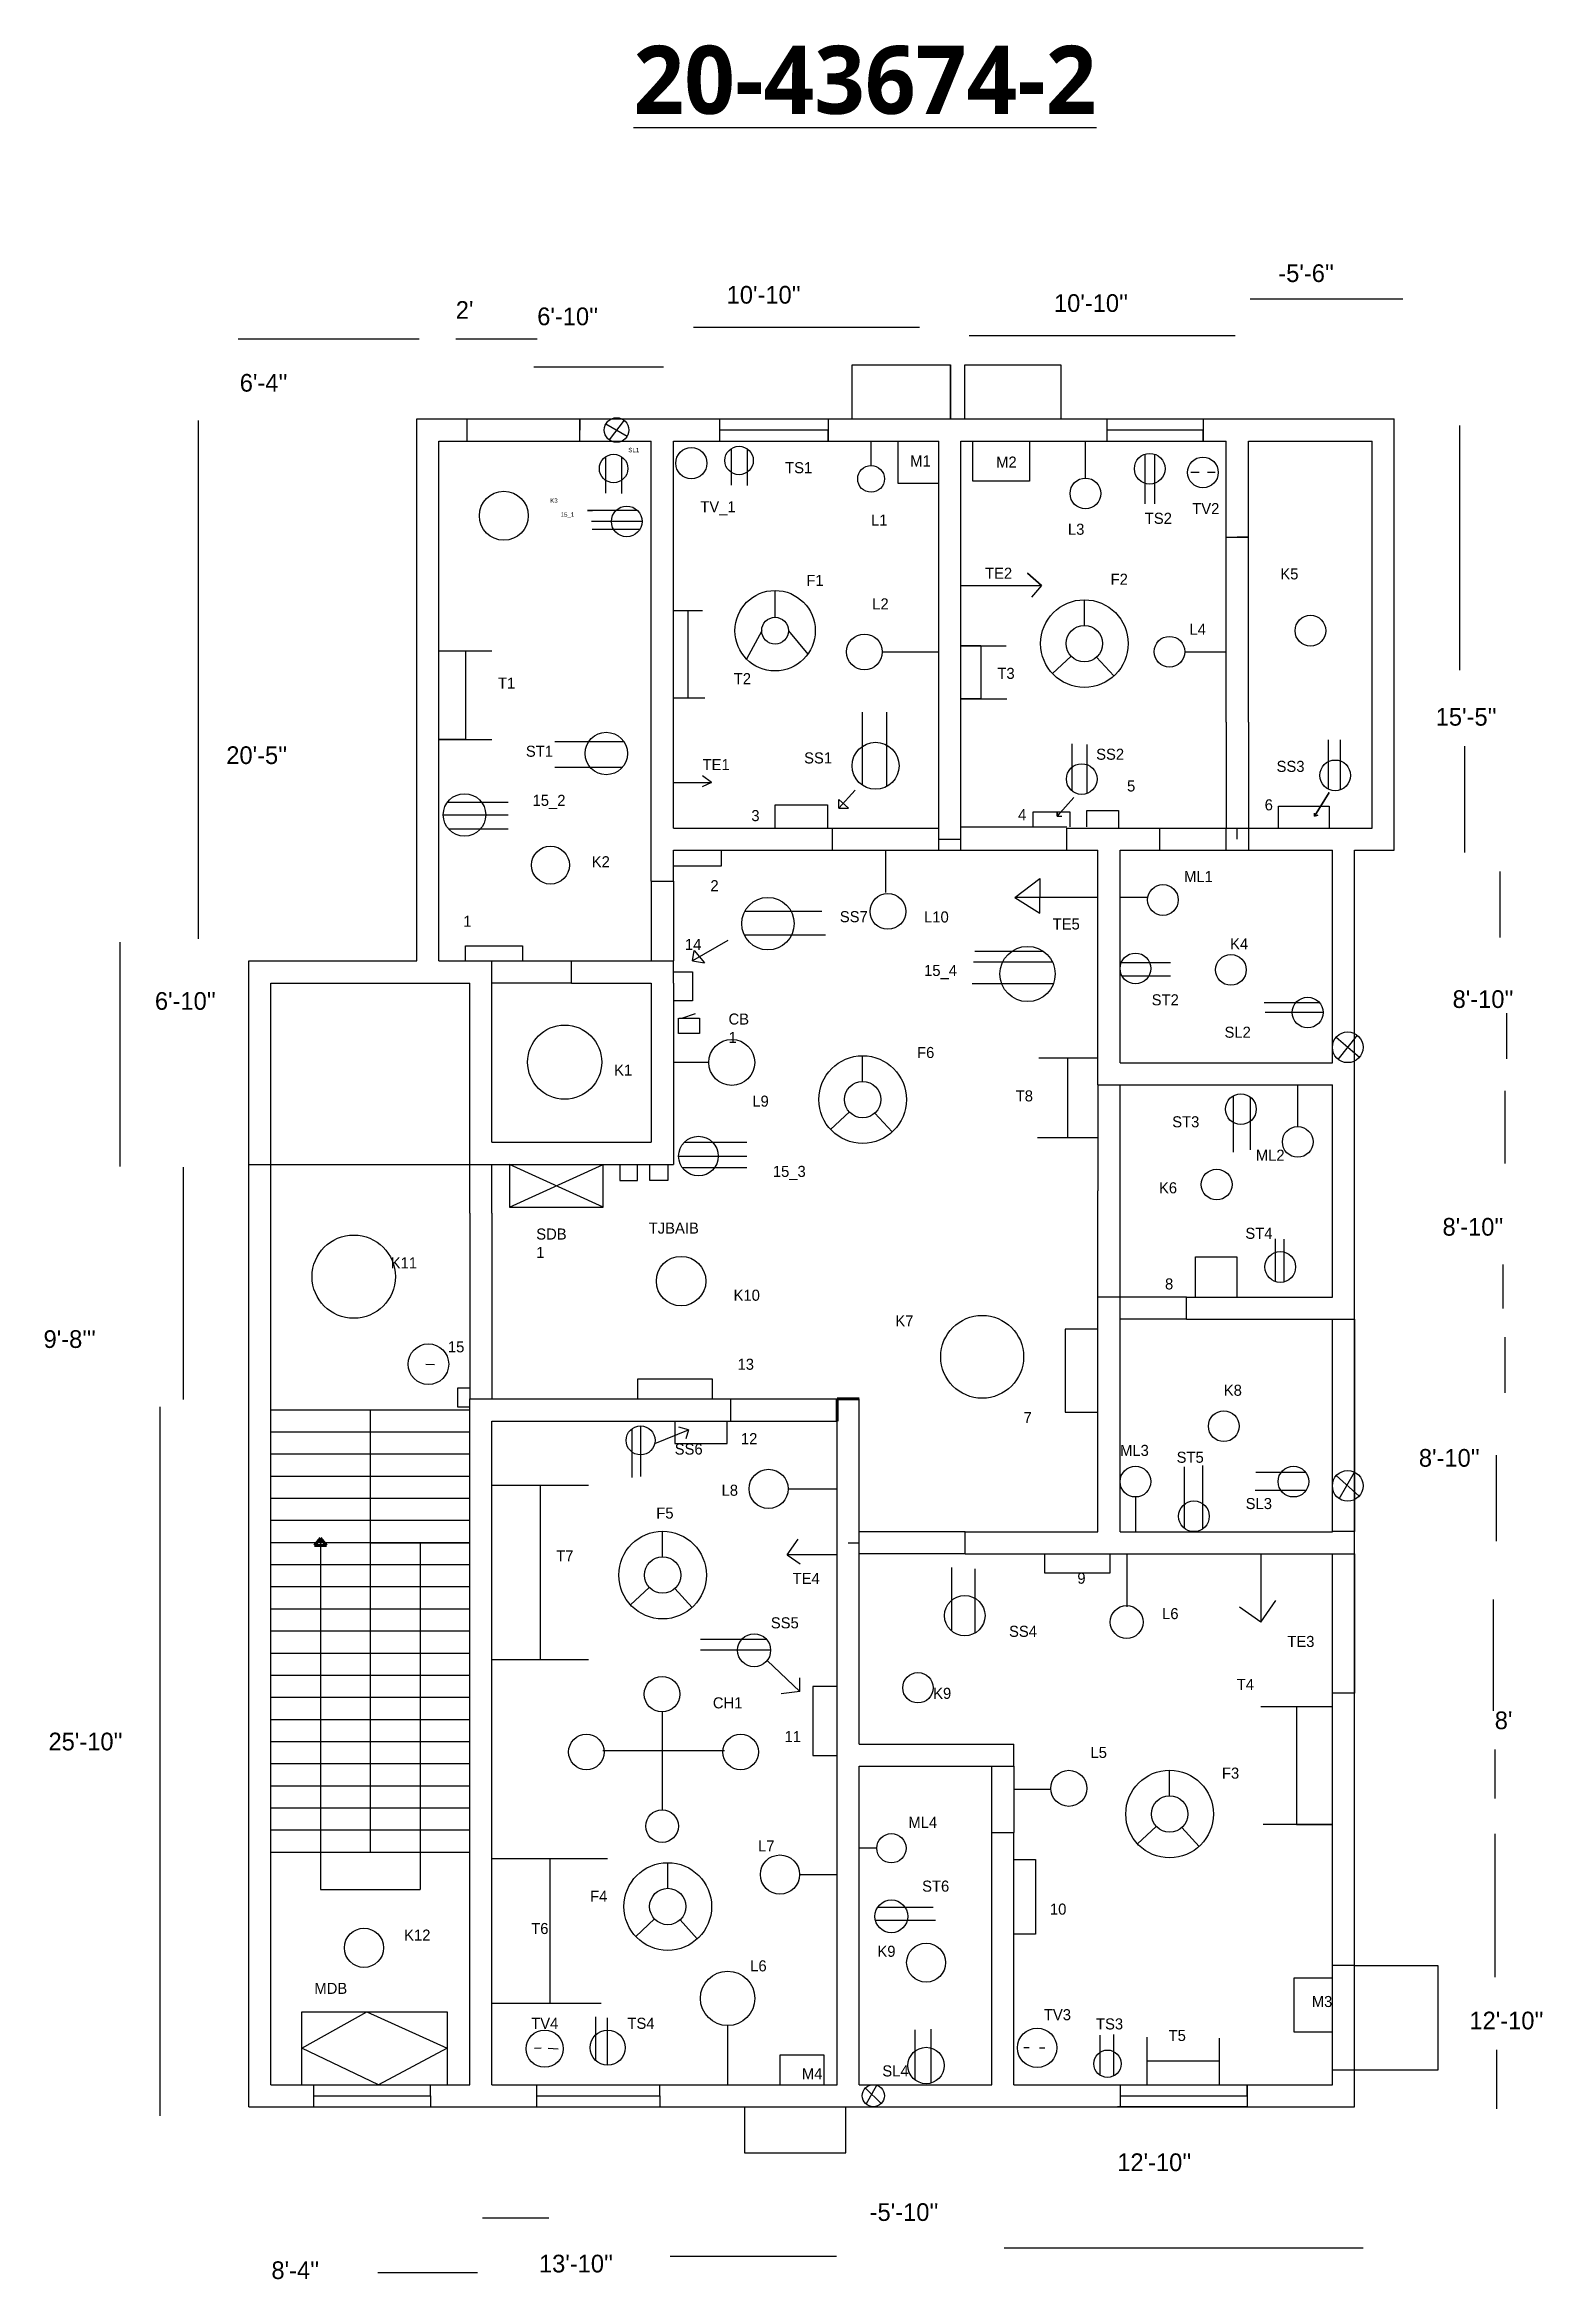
# Model space of a CAD drawing. Header units: inches. Extents: x 29.7 to 33.66, y 18.1 to 24.01.
import ezdxf

# ---------------------------------------------------------------- set-up
doc = ezdxf.new("R2010")
doc.units = ezdxf.units.IN
doc.header["$MEASUREMENT"] = 0
doc.linetypes.add('ACAD_ISO02W100', pattern=[15, 12, -3])

msp = doc.modelspace()

# ---------------------------------------------------------------- linework, layer by layer
for p, q in [((32.8882, 23.3374), (33.2923, 23.3374)), ((30.2132, 23.2321), (30.692, 23.2321)), ((30.7886, 23.2321), (31.0039, 23.2321)), ((31.4167, 23.2628), (32.0141, 23.2628)), ((32.1459, 23.2408), (32.8486, 23.2408)), ((30.9951, 23.1575), (31.3377, 23.1575)), ((31.8362, 23.0201), (31.8362, 23.1627)), ((31.8362, 23.1627), (32.0959, 23.1627)), ((32.0959, 23.1627), (32.0959, 23.0201)), ((32.0959, 23.0201), (32.0959, 23.1627)), ((32.1343, 23.0201), (32.1343, 23.1627)), ((32.1343, 23.1627), (32.3526, 23.1627)), ((32.3526, 23.1627), (32.388, 23.1627)), ((32.388, 23.1627), (32.388, 23.0201)), ((30.1074, 23.016), (30.1074, 21.6467)), ((30.6856, 23.0201), (33.1642, 23.0201)), ((30.6856, 21.5879), (30.6856, 23.0201)), ((30.8175, 23.0201), (30.8175, 22.9617)), ((31.1162, 22.9617), (31.1162, 23.0201)), ((31.1162, 23.0201), (31.1162, 22.9909)), ((31.1854, 23.0069), (31.2419, 22.9749)), ((31.2333, 23.0167), (31.194, 22.9651)), ((31.4865, 22.9617), (31.4865, 23.0201)), ((31.4865, 23.0201), (31.7727, 23.0201)), ((31.7727, 22.9909), (31.4865, 22.9909)), ((31.7727, 23.0201), (31.7727, 22.9617)), ((31.7727, 22.9617), (31.7727, 22.9909)), ((32.5101, 22.9617), (32.5101, 23.0201)), ((32.5101, 23.0201), (32.7643, 23.0201)), ((32.7643, 22.9909), (32.5101, 22.9909)), ((32.7643, 23.0201), (32.7643, 22.9617)), ((32.7643, 22.9617), (32.7643, 22.9909)), ((33.1642, 23.0201), (33.2694, 23.0201)), ((33.2694, 21.8802), (33.2694, 23.0201)), ((33.4413, 23.0024), (33.4413, 22.3561)), ((30.6856, 21.5879), (30.6856, 22.9617)), ((30.744, 22.9617), (31.3052, 22.9617)), ((30.744, 21.5879), (30.744, 22.9617)), ((30.8175, 22.9617), (31.1162, 22.9617)), ((31.1843, 22.9201), (31.1843, 22.8238)), ((31.2266, 22.9204), (31.2266, 22.8227)), ((31.3052, 21.7984), (31.3052, 22.9617)), ((31.3637, 22.9617), (32.0652, 22.9617)), ((31.3637, 21.9387), (31.3637, 22.9617)), ((31.5161, 22.9414), (31.5161, 22.8451)), ((31.5584, 22.9417), (31.5584, 22.8441)), ((31.8864, 22.8972), (31.8864, 22.9617)), ((31.9572, 22.9617), (31.9572, 22.85)), ((32.0652, 21.8802), (32.0652, 22.9617)), ((32.1236, 22.9617), (32.8251, 22.9617)), ((32.1236, 21.8802), (32.1236, 22.9617)), ((32.1549, 22.8559), (32.1549, 22.9617)), ((32.1549, 22.9617), (32.1549, 22.9617)), ((32.3054, 22.9617), (32.3054, 22.8559)), ((32.453, 22.8639), (32.453, 22.9617)), ((32.6099, 22.9271), (32.6099, 22.7962)), ((32.6354, 22.9272), (32.6354, 22.7962)), ((32.8251, 22.2193), (32.8251, 22.9617)), ((32.8836, 22.9617), (33.1642, 22.9617)), ((32.8836, 22.2193), (32.8836, 22.9617)), ((33.1642, 22.9617), (33.2109, 22.9617)), ((33.2109, 21.9387), (33.2109, 22.9617)), ((32.3054, 22.8559), (32.1549, 22.8559)), ((32.7313, 22.8796), (32.754, 22.8796)), ((32.7758, 22.8796), (32.7959, 22.8796)), ((31.9572, 22.85), (32.0652, 22.85)), ((31.269, 22.7782), (31.1368, 22.7782)), ((31.1368, 22.7782), (31.1501, 22.7782)), ((31.2811, 22.7493), (31.1471, 22.7493)), ((31.2753, 22.7284), (31.1491, 22.7284)), ((32.8251, 22.7076), (32.8836, 22.7076)), ((32.8836, 22.7076), (32.8543, 22.7076)), ((31.6326, 22.496), (31.6326, 22.5668)), ((32.1236, 22.58), (32.3372, 22.58)), ((32.3372, 22.58), (32.3, 22.6126)), ((32.3, 22.6126), (32.3372, 22.58)), ((32.3372, 22.58), (32.3104, 22.5494)), ((31.3637, 22.5137), (31.4409, 22.5137)), ((31.4023, 22.5137), (31.4023, 22.2836)), ((32.4502, 22.4746), (32.4502, 22.5423)), ((31.5972, 22.4606), (31.5575, 22.3855)), ((31.668, 22.4606), (31.7191, 22.3988)), ((30.744, 22.4076), (30.884, 22.4076)), ((30.814, 22.4076), (30.814, 22.1727)), ((31.9159, 22.4045), (32.0652, 22.4045)), ((32.1767, 22.4209), (32.1236, 22.4209)), ((32.1236, 22.4209), (32.2438, 22.4209)), ((32.1767, 22.4209), (32.1767, 22.2809)), ((32.4151, 22.3937), (32.3656, 22.3475)), ((32.4826, 22.3909), (32.5281, 22.3409)), ((32.7159, 22.405), (32.8251, 22.405)), ((31.3637, 22.2836), (31.4468, 22.2836)), ((32.1767, 22.2809), (32.1236, 22.2809)), ((32.1236, 22.2809), (32.2456, 22.2809)), ((31.8634, 22.0524), (31.8634, 22.2452)), ((31.9283, 22.0495), (31.9283, 22.2452)), ((32.8251, 22.2193), (32.8251, 21.9387)), ((32.8836, 22.2193), (32.8836, 21.8802)), ((30.814, 22.1727), (30.744, 22.1727)), ((30.744, 22.1727), (30.884, 22.1727)), ((31.2334, 22.1665), (31.0506, 22.1665)), ((32.4175, 22.037), (32.4175, 22.1613)), ((32.4575, 22.0305), (32.4575, 22.1601)), ((33.0958, 22.0415), (33.0958, 22.1718)), ((33.127, 22.0401), (33.127, 22.1718)), ((33.4547, 22.1556), (33.4547, 21.8748)), ((31.2287, 22.0994), (31.0506, 22.0994)), ((31.3637, 22.0594), (31.4645, 22.0594)), ((31.4645, 22.0594), (31.4399, 22.0478)), ((31.4645, 22.0594), (31.4409, 22.0767)), ((31.8007, 21.9918), (31.8445, 22.0393)), ((33.0587, 21.9708), (33.0972, 22.0332)), ((33.0972, 22.0332), (33.0587, 21.9708)), ((30.7556, 21.9738), (30.9267, 21.9738)), ((30.7671, 22.0079), (30.9267, 22.0079)), ((31.6326, 21.9387), (31.6326, 22.0004)), ((31.6326, 22.0004), (31.7713, 22.0004)), ((31.7713, 22.0004), (31.7713, 21.9387)), ((31.8007, 21.9918), (31.8007, 22.0143)), ((31.827, 21.9918), (31.8007, 22.0143)), ((31.8007, 21.9918), (31.827, 21.9918)), ((32.3146, 21.9424), (32.3146, 21.9819)), ((32.3146, 21.9819), (32.4114, 21.9819)), ((32.4221, 22.0199), (32.3783, 21.9706)), ((32.3783, 21.9706), (32.3783, 21.9819)), ((32.3783, 21.9819), (32.3783, 21.9706)), ((32.3783, 21.9706), (32.3838, 21.9767)), ((32.3838, 21.9767), (32.3783, 21.9706)), ((32.3783, 21.9706), (32.3905, 21.9706)), ((32.4114, 21.9819), (32.4114, 21.9424)), ((32.4565, 21.9424), (32.4565, 21.9851)), ((32.4565, 21.9851), (32.5404, 21.9851)), ((32.5404, 21.9851), (32.5404, 21.9387)), ((32.9632, 21.9387), (32.9632, 21.9968)), ((32.9632, 21.9968), (33.0974, 21.9968)), ((33.0587, 21.9708), (33.0587, 21.9787)), ((33.0587, 21.9708), (33.0612, 21.9749)), ((33.0587, 21.9708), (33.0674, 21.9735)), ((33.0674, 21.9735), (33.0587, 21.9708)), ((33.0974, 21.9968), (33.0974, 21.9387)), ((30.7696, 21.9367), (30.9267, 21.9367)), ((31.3637, 21.9387), (31.7846, 21.9387)), ((31.7846, 21.8802), (31.7846, 21.9387)), ((31.7846, 21.9387), (32.0652, 21.9387)), ((32.1236, 21.9424), (32.4042, 21.9424)), ((32.4042, 21.9387), (32.6497, 21.9387)), ((32.4042, 21.8802), (32.4042, 21.9387)), ((32.6497, 21.8802), (32.6497, 21.9387)), ((32.6497, 21.9387), (32.8251, 21.9387)), ((32.8251, 21.9387), (32.8836, 21.9387)), ((32.8251, 21.8802), (32.8251, 21.9387)), ((32.8836, 21.9387), (33.2109, 21.9387)), ((31.3637, 21.8802), (31.7846, 21.8802)), ((31.3637, 21.7984), (31.3637, 21.8802)), ((31.4912, 21.8393), (31.4912, 21.8802)), ((31.7846, 21.8802), (32.0652, 21.8802)), ((31.9249, 21.8802), (31.9249, 21.7689)), ((32.0652, 21.8802), (32.1236, 21.8802)), ((32.1236, 21.8802), (32.4042, 21.8802)), ((32.4042, 21.8802), (32.4861, 21.8802)), ((32.4861, 21.2606), (32.4861, 21.8802)), ((32.5445, 21.8802), (32.6497, 21.8802)), ((32.5445, 21.319), (32.5445, 21.8802)), ((32.6497, 21.8802), (32.8543, 21.8802)), ((32.8251, 21.8802), (33.1057, 21.8802)), ((33.1057, 21.319), (33.1057, 21.8802)), ((33.1642, 21.8802), (33.2109, 21.8802)), ((33.1642, 20.4305), (33.1642, 21.8802)), ((33.2109, 21.8802), (33.2694, 21.8802)), ((31.3052, 21.7984), (31.3637, 21.7984)), ((31.3052, 21.7984), (31.3052, 21.5879)), ((31.3637, 21.8393), (31.4912, 21.8393)), ((31.3637, 21.7984), (31.3637, 21.5879)), ((32.266, 21.7559), (32.332, 21.8058)), ((32.332, 21.8058), (32.332, 21.7559)), ((33.5484, 21.824), (33.5484, 21.6502)), ((32.4861, 21.7559), (32.266, 21.7559)), ((32.266, 21.7559), (32.332, 21.7145)), ((32.332, 21.7145), (32.332, 21.7559)), ((32.6178, 21.7559), (32.5445, 21.7559)), ((31.5527, 21.7195), (31.7559, 21.7195)), ((29.901, 21.6371), (29.901, 21.0447)), ((30.8142, 21.5879), (30.8142, 21.6276)), ((30.8142, 21.6276), (30.9648, 21.6276)), ((30.9648, 21.6276), (30.9648, 21.5879)), ((31.508, 21.6417), (31.4145, 21.5879)), ((31.4145, 21.5879), (31.4188, 21.6156)), ((31.4188, 21.6156), (31.4457, 21.583)), ((31.5511, 21.6565), (31.7656, 21.6565)), ((32.3421, 21.6132), (32.1608, 21.6132)), ((30.2413, 21.5879), (30.6856, 21.5879)), ((30.2413, 18.5598), (30.2413, 21.5879)), ((30.744, 21.5879), (30.8843, 21.5879)), ((30.8843, 21.1086), (30.8843, 21.5879)), ((30.8843, 21.5879), (31.0948, 21.5879)), ((30.8843, 21.5295), (30.8843, 21.5879)), ((31.0948, 21.5879), (31.3637, 21.5879)), ((31.0948, 21.5295), (31.0948, 21.5879)), ((31.3637, 21.5295), (31.3637, 21.5879)), ((31.3637, 21.5587), (31.4145, 21.5587)), ((31.4145, 21.5879), (31.4145, 21.5879)), ((31.4145, 21.5879), (31.4457, 21.583)), ((31.4145, 21.5587), (31.4145, 21.4828)), ((32.3658, 21.585), (32.1571, 21.585)), ((32.5478, 21.5839), (32.6774, 21.5839)), ((30.2998, 21.5295), (30.8259, 21.5295)), ((30.2998, 18.6183), (30.2998, 21.5295)), ((30.8259, 20.9215), (30.8259, 21.5295)), ((31.0948, 21.5295), (30.8843, 21.5295)), ((31.0948, 21.5295), (31.3052, 21.5295)), ((31.3052, 21.5295), (31.3052, 21.1086)), ((31.3637, 21.5295), (31.3637, 21.0501)), ((32.3682, 21.5276), (32.1535, 21.5276)), ((32.5496, 21.5484), (32.6774, 21.5484)), ((31.4145, 21.4828), (31.3637, 21.4828)), ((31.3769, 21.3964), (31.3769, 21.4365)), ((31.3783, 21.4365), (31.4331, 21.4365)), ((31.386, 21.4365), (31.4225, 21.4492)), ((31.4331, 21.4365), (31.4331, 21.3964)), ((33.0716, 21.4775), (32.9256, 21.4775)), ((33.081, 21.4516), (32.9277, 21.4516)), ((33.5663, 21.4496), (33.5663, 21.3293)), ((31.4331, 21.3964), (31.3769, 21.3964)), ((33.1155, 21.3861), (33.1772, 21.3332)), ((33.121, 21.3279), (33.1717, 21.3914)), ((31.4574, 21.3197), (31.3637, 21.3197)), ((31.8641, 21.2697), (31.8641, 21.3374)), ((32.4861, 21.3306), (32.3299, 21.3306)), ((32.4063, 21.1203), (32.4063, 21.3306)), ((32.4861, 21.3306), (32.4861, 21.3306)), ((32.5445, 21.319), (33.1057, 21.319)), ((32.4861, 21.2606), (33.1057, 21.2606)), ((32.4861, 21.2606), (32.4861, 20.98)), ((32.5445, 20.98), (32.5445, 21.2606)), ((33.0141, 21.1504), (33.0141, 21.2606)), ((33.1057, 20.6994), (33.1057, 21.2606)), ((32.8439, 21.2316), (32.8439, 21.083)), ((32.888, 21.2288), (32.888, 21.0891)), ((33.5618, 21.2446), (33.5618, 21.053)), ((31.8289, 21.1888), (31.7794, 21.1426)), ((31.8964, 21.186), (31.9419, 21.1359)), ((30.8843, 21.1086), (31.3052, 21.1086)), ((31.393, 21.1092), (31.5577, 21.1092)), ((32.4861, 21.1203), (32.3266, 21.1203)), ((30.068, 21.043), (30.068, 20.4286)), ((30.2413, 21.0501), (31.3637, 21.0501)), ((30.8843, 20.9215), (30.8843, 21.0501)), ((30.9308, 21.0501), (30.9308, 20.9376)), ((30.9308, 20.9376), (31.178, 21.0501)), ((31.178, 20.9376), (30.9308, 21.0501)), ((31.178, 20.9376), (31.178, 21.0501)), ((31.2222, 21.0501), (31.2222, 21.0077)), ((31.269, 21.0077), (31.269, 21.0501)), ((31.301, 21.0501), (31.301, 21.0083)), ((31.3496, 21.0083), (31.3496, 21.0501)), ((31.3777, 21.0722), (31.5577, 21.0722)), ((31.3872, 21.0421), (31.5583, 21.0421)), ((32.4861, 21.0427), (32.4861, 21.0427)), ((31.2222, 21.0077), (31.269, 21.0077)), ((31.301, 21.0083), (31.3496, 21.0083)), ((32.4861, 20.0797), (32.4861, 20.98)), ((32.5445, 20.6994), (32.5445, 20.98)), ((30.8259, 20.9215), (30.8259, 20.4305)), ((30.8843, 20.9215), (30.8843, 20.4305)), ((30.9308, 20.9376), (31.178, 20.9376)), ((32.9556, 20.7405), (32.9556, 20.8532)), ((32.9786, 20.74), (32.9786, 20.8527)), ((32.7443, 20.6994), (32.7443, 20.8062)), ((32.7443, 20.8062), (32.8532, 20.8062)), ((32.8532, 20.8062), (32.8532, 20.6994)), ((33.5574, 20.6697), (33.5574, 20.7856)), ((32.5445, 20.6994), (32.4861, 20.6994)), ((32.5445, 20.0797), (32.5445, 20.6994)), ((32.7199, 20.6994), (32.5445, 20.6994)), ((32.7199, 20.6994), (33.1057, 20.6994)), ((32.7199, 20.6409), (32.7199, 20.6994)), ((32.4861, 20.6149), (32.399, 20.6149)), ((32.399, 20.6149), (32.399, 20.3959)), ((32.7199, 20.6409), (32.5445, 20.6409)), ((32.7199, 20.6409), (33.1057, 20.6409)), ((33.1057, 20.4305), (33.1057, 20.6409)), ((33.1057, 20.6409), (33.1642, 20.6409)), ((33.1642, 20.6409), (33.1642, 20.0804)), ((33.5618, 20.5939), (33.5618, 20.4468)), ((30.7098, 20.522), (30.732, 20.5215)), ((30.8259, 20.4593), (30.793, 20.4593)), ((30.793, 20.4593), (30.793, 20.4098)), ((30.8259, 20.4593), (30.8259, 20.4593)), ((31.2697, 20.4305), (31.2697, 20.4833)), ((31.2697, 20.4833), (31.466, 20.4833)), ((31.466, 20.4833), (31.466, 20.4305)), ((30.0064, 20.4097), (30.0064, 18.5357)), ((30.8259, 20.4012), (30.2998, 20.4012)), ((30.5628, 19.2321), (30.5628, 20.4012)), ((30.793, 20.4098), (30.8259, 20.4098)), ((30.8259, 20.4305), (31.5157, 20.4305)), ((30.8259, 20.372), (30.8259, 20.4305)), ((30.8259, 18.6183), (30.8259, 20.4012)), ((31.5157, 20.372), (31.5157, 20.4305)), ((31.5157, 20.4305), (31.7963, 20.4305)), ((31.8547, 20.0797), (31.8547, 20.4305)), ((32.399, 20.3959), (32.4861, 20.3959)), ((33.1057, 20.0797), (33.1057, 20.4305)), ((33.1642, 18.5598), (33.1642, 20.4305)), ((30.8259, 20.3428), (30.2998, 20.3428)), ((30.8843, 20.372), (31.5157, 20.372)), ((30.8843, 18.6183), (30.8843, 20.372)), ((31.2536, 20.3509), (31.2536, 20.2227)), ((31.2772, 20.3591), (31.2772, 20.2254)), ((31.3145, 20.3127), (31.4038, 20.3487)), ((31.3673, 20.372), (31.3673, 20.3127)), ((31.4038, 20.3487), (31.3785, 20.3563)), ((31.4038, 20.3487), (31.3968, 20.3251)), ((31.5064, 20.3127), (31.5064, 20.372)), ((31.5157, 20.372), (31.7963, 20.372)), ((31.7963, 18.6183), (31.7963, 20.372)), ((30.8259, 20.2843), (30.2998, 20.2843)), ((31.3673, 20.3127), (31.5064, 20.3127)), ((32.7632, 20.0871), (32.7632, 20.2545)), ((33.5395, 20.0546), (33.5395, 20.2819)), ((30.8259, 20.2259), (30.2998, 20.2259)), ((30.8843, 20.2023), (31.1398, 20.2023)), ((31.0121, 20.2023), (31.0121, 19.7423)), ((32.7149, 20.0882), (32.7149, 20.2508)), ((33.0354, 20.2363), (32.9038, 20.2363)), ((33.116, 20.2278), (33.1766, 20.1737)), ((33.1239, 20.1669), (33.1642, 20.2373)), ((30.8259, 20.1674), (30.2998, 20.1674)), ((31.6673, 20.1927), (31.7963, 20.1927)), ((32.5852, 20.1714), (32.5852, 20.0797)), ((33.0358, 20.1884), (32.902, 20.1884)), ((30.8259, 20.109), (30.2998, 20.109)), ((31.3353, 20.0131), (31.3353, 20.0808)), ((31.8547, 19.5185), (31.8547, 20.0797)), ((32.1353, 20.0797), (31.8547, 20.0797)), ((32.1353, 20.0797), (32.4861, 20.0797)), ((32.1353, 20.0213), (32.1353, 20.0797)), ((32.5445, 20.0797), (33.1057, 20.0797)), ((33.1642, 20.0804), (33.1057, 20.0804)), ((30.8259, 20.0505), (30.2998, 20.0505)), ((30.5628, 20.0505), (30.2998, 20.0505)), ((30.4313, 20.0505), (30.4313, 19.1345)), ((30.5628, 20.0505), (30.8259, 20.0505)), ((30.6944, 20.0505), (30.6944, 19.1345)), ((31.6646, 20.0182), (31.6939, 20.0603)), ((31.7963, 20.0182), (31.6646, 20.0182)), ((31.6646, 20.0182), (31.6987, 19.9945)), ((32.1353, 20.0213), (31.8547, 20.0213)), ((32.1353, 20.0213), (33.1057, 20.0213)), ((32.3446, 20.0213), (32.3446, 19.9714)), ((32.5185, 19.9714), (32.5185, 20.0213)), ((32.562, 20.0213), (32.562, 19.8812)), ((32.9164, 20.0213), (32.9164, 19.841)), ((33.1057, 18.6183), (33.1057, 20.0213)), ((33.1057, 20.0213), (33.1642, 20.0213)), ((33.1642, 20.0213), (33.1642, 19.653)), ((30.8259, 19.992), (30.2998, 19.992)), ((32.0994, 19.8169), (32.0994, 19.9848)), ((32.1611, 19.8117), (32.1611, 19.9814)), ((32.3446, 19.9714), (32.5185, 19.9714)), ((30.8259, 19.9336), (30.2998, 19.9336)), ((31.3001, 19.9322), (31.2506, 19.8861)), ((31.3676, 19.9294), (31.4131, 19.8794)), ((33.5305, 19.9004), (33.5305, 19.6063)), ((30.8259, 19.8751), (30.2998, 19.8751)), ((32.9164, 19.841), (32.8603, 19.8806)), ((32.9164, 19.841), (32.9565, 19.8979)), ((30.8259, 19.8167), (30.2998, 19.8167)), ((31.6109, 19.7944), (31.4355, 19.7944)), ((30.8259, 19.7582), (30.2998, 19.7582)), ((30.8843, 19.7423), (31.1398, 19.7423)), ((31.621, 19.7664), (31.4355, 19.7664)), ((31.6114, 19.7392), (31.6981, 19.6574)), ((30.8259, 19.6998), (30.2998, 19.6998)), ((31.6981, 19.6574), (31.6981, 19.6936)), ((31.7963, 19.671), (31.7328, 19.671)), ((31.7328, 19.671), (31.7328, 19.4883)), ((30.8259, 19.6413), (30.2998, 19.6413)), ((31.6981, 19.6574), (31.6491, 19.651)), ((33.1057, 19.6171), (32.9164, 19.6171)), ((33.011, 19.6171), (33.011, 19.3062)), ((33.1642, 19.653), (33.1057, 19.653)), ((30.8259, 19.5828), (30.2998, 19.5828)), ((31.3339, 19.6034), (31.3339, 19.3761)), ((30.8259, 19.5244), (30.2998, 19.5244)), ((31.177, 19.5015), (31.4985, 19.5015)), ((31.7328, 19.4883), (31.7963, 19.4883)), ((31.8547, 19.5185), (32.2639, 19.5185)), ((32.2639, 19.4601), (32.2639, 19.5185)), ((33.5349, 19.5038), (33.5349, 19.3745)), ((30.8259, 19.4659), (30.2998, 19.4659)), ((31.8547, 19.4601), (32.2639, 19.4601)), ((31.8547, 18.6183), (31.8547, 19.4601)), ((32.2055, 19.2847), (32.2055, 19.4601)), ((32.2639, 19.4601), (32.2639, 19.2847)), ((32.6754, 19.3817), (32.6754, 19.4494)), ((30.8259, 19.4075), (30.2998, 19.4075)), ((31.3339, 19.3761), (31.3339, 19.3447)), ((32.2639, 19.3991), (32.3592, 19.3991)), ((30.8259, 19.349), (30.2998, 19.349)), ((30.8259, 19.2906), (30.2998, 19.2906)), ((32.2055, 19.2847), (32.2639, 19.2847)), ((32.2055, 18.6183), (32.2055, 19.2847)), ((32.2639, 18.6183), (32.2639, 19.2847)), ((32.6403, 19.3008), (32.5908, 19.2546)), ((32.7078, 19.298), (32.7533, 19.2479)), ((33.1057, 19.3062), (32.9231, 19.3062)), ((33.011, 19.3062), (33.1057, 19.3062)), ((33.5349, 19.2809), (33.5349, 18.9021)), ((30.8259, 19.2321), (30.2998, 19.2321)), ((30.8843, 19.2159), (31.1897, 19.2159)), ((31.037, 19.2159), (31.037, 18.8335)), ((31.349, 19.1373), (31.349, 19.205)), ((31.9012, 19.2433), (31.8547, 19.2433)), ((32.2639, 19.2135), (32.3211, 19.2135)), ((32.3211, 19.2135), (32.3211, 19.016)), ((30.4313, 19.1345), (30.6944, 19.1345)), ((31.6973, 19.1737), (31.7963, 19.1737)), ((31.9045, 19.0879), (32.0502, 19.0879)), ((31.3138, 19.0564), (31.2643, 19.0102)), ((31.3813, 19.0536), (31.4268, 19.0036)), ((31.898, 19.0528), (32.0567, 19.0528)), ((32.3211, 19.016), (32.2639, 19.016)), ((33.1057, 18.9001), (33.0039, 18.9001)), ((33.0039, 18.9001), (33.0039, 18.7582)), ((33.1642, 18.9332), (33.1057, 18.9332)), ((33.1642, 18.9332), (33.3847, 18.9332)), ((33.3847, 18.9332), (33.3847, 18.6566)), ((30.3819, 18.6183), (30.3819, 18.8107)), ((30.3819, 18.8107), (30.7656, 18.8107)), ((30.3819, 18.7145), (30.5537, 18.8107)), ((30.5537, 18.8107), (30.7656, 18.7145)), ((30.7656, 18.8107), (30.7656, 18.6183)), ((30.8843, 18.8335), (31.1731, 18.8335)), ((31.1588, 18.6818), (31.1588, 18.798)), ((31.19, 18.6698), (31.19, 18.7952)), ((31.5072, 18.7745), (31.5072, 18.6183)), ((32.0028, 18.6307), (32.0027, 18.7633)), ((32.0454, 18.6229), (32.0454, 18.7652)), ((32.4915, 18.6435), (32.4915, 18.7494)), ((32.5278, 18.6417), (32.5278, 18.7506)), ((32.6161, 18.6183), (32.6161, 18.7441)), ((32.8076, 18.6183), (32.8076, 18.7417)), ((33.0039, 18.7582), (33.1057, 18.7582)), ((30.5846, 18.6183), (30.3819, 18.7145)), ((30.7656, 18.7145), (30.5846, 18.6183)), ((30.997, 18.7146), (31.014, 18.7157)), ((31.0331, 18.7146), (31.0596, 18.7134)), ((31.6457, 18.6183), (31.6457, 18.6975)), ((31.6457, 18.6975), (31.7611, 18.6975)), ((31.7611, 18.6975), (31.7611, 18.6183)), ((32.2898, 18.7165), (32.3043, 18.7165)), ((32.3319, 18.7157), (32.3459, 18.7157)), ((32.6161, 18.6812), (32.8076, 18.6812)), ((33.5394, 18.7104), (33.5394, 18.5544)), ((30.2998, 18.6183), (30.8259, 18.6183)), ((30.4129, 18.6183), (30.4129, 18.6183)), ((30.4129, 18.6183), (30.4129, 18.5891)), ((30.7216, 18.5891), (30.7216, 18.6183)), ((30.8843, 18.6183), (31.7963, 18.6183)), ((31.002, 18.6183), (31.002, 18.6183)), ((31.002, 18.6183), (31.002, 18.5891)), ((31.3281, 18.5891), (31.3281, 18.6183)), ((31.8547, 18.6183), (32.2055, 18.6183)), ((31.8716, 18.6096), (31.9132, 18.5685)), ((31.8731, 18.5672), (31.902, 18.6167)), ((32.2639, 18.6183), (33.1057, 18.6183)), ((32.5451, 18.6183), (32.5451, 18.5891)), ((32.8808, 18.5891), (32.8808, 18.6183)), ((32.8808, 18.6183), (32.8808, 18.5598)), ((33.1642, 18.6566), (33.1057, 18.6566)), ((33.3847, 18.6566), (33.1642, 18.6566)), ((30.2413, 18.5598), (33.1642, 18.5598)), ((30.4129, 18.5891), (30.7216, 18.5891)), ((30.4129, 18.5891), (30.4129, 18.5598)), ((30.7216, 18.5891), (30.7216, 18.5598)), ((31.002, 18.5891), (31.3281, 18.5891)), ((31.002, 18.5891), (31.002, 18.5598)), ((31.3281, 18.5891), (31.3281, 18.5598)), ((31.5519, 18.5598), (31.5519, 18.4381)), ((31.82, 18.4381), (31.82, 18.5598)), ((32.8808, 18.5598), (32.538, 18.5598)), ((32.5451, 18.5891), (32.8808, 18.5891)), ((32.5451, 18.5891), (32.5451, 18.5598)), ((31.5519, 18.4381), (31.82, 18.4381)), ((30.8592, 18.2665), (31.0348, 18.2665)), ((31.3555, 18.1655), (31.7947, 18.1655)), ((32.2383, 18.1875), (33.1871, 18.1875)), ((30.846, 18.1216), (30.5824, 18.1216))]:
    msp.add_line(p, q)
at = {"linetype": 'ACAD_ISO02W100'}
for p, q in [((32.0652, 21.9094), (32.1236, 21.9094)), ((32.8543, 21.9094), (32.8543, 21.9387)), ((31.8255, 20.0505), (31.8547, 20.0505))]:
    msp.add_line(p, q, dxfattribs=at)
at = {"lineweight": 100}
for p, q in [((31.8547, 20.4305), (31.7963, 20.4305)), ((31.7963, 20.4305), (31.7963, 20.372)), ((30.4313, 20.0622), (30.4155, 20.0432)), ((30.4472, 20.0433), (30.4155, 20.0432)), ((30.4313, 20.0505), (30.4313, 20.0622)), ((30.4313, 20.0622), (30.4472, 20.0433))]:
    msp.add_line(p, q, dxfattribs=at)
for centre, radius in [((31.2137, 22.9909), 0.0325), ((31.2057, 22.8891), 0.0376), ((31.4113, 22.9031), 0.0413), ((31.5375, 22.9104), 0.0376), ((32.6229, 22.8886), 0.0406), ((32.7635, 22.8788), 0.0406), ((31.8864, 22.8618), 0.0354), ((32.453, 22.8232), 0.0406), ((30.9156, 22.7644), 0.0647), ((31.2405, 22.7493), 0.0405), ((31.6326, 22.4606), 0.1062), ((32.4502, 22.4265), 0.1158), ((33.0478, 22.4606), 0.0406), ((31.6326, 22.4606), 0.0354), ((31.8687, 22.4045), 0.0472), ((32.4502, 22.4265), 0.0481), ((32.6752, 22.405), 0.0406), ((31.1864, 22.1361), 0.0561), ((31.8982, 22.1036), 0.062), ((32.4432, 22.0685), 0.0406), ((33.1131, 22.0783), 0.0406), ((30.8116, 21.9738), 0.0561), ((31.0388, 21.8411), 0.0502), ((32.6578, 21.749), 0.0406), ((31.6137, 21.6865), 0.0694), ((31.9308, 21.7188), 0.0472), ((32.3, 21.5535), 0.073), ((32.5852, 21.568), 0.0406), ((32.8375, 21.5643), 0.0406), ((33.0404, 21.4516), 0.0406), ((31.0764, 21.3205), 0.098), ((31.5181, 21.3197), 0.0607), ((33.1463, 21.3597), 0.0406), ((31.8641, 21.2216), 0.1158), ((31.8641, 21.2216), 0.0481), ((32.8638, 21.1962), 0.0406), ((33.0141, 21.1098), 0.0406), ((31.43, 21.0722), 0.0524), ((32.7999, 20.9971), 0.0406), ((30.5189, 20.7536), 0.1101), ((31.3842, 20.7418), 0.0654), ((32.968, 20.7792), 0.0406), ((32.18, 20.5419), 0.1095), ((30.7162, 20.5222), 0.0537), ((32.8187, 20.3585), 0.0406), ((31.2772, 20.3209), 0.0382), ((31.6155, 20.1927), 0.0518), ((32.5852, 20.212), 0.0406), ((33.0028, 20.212), 0.0406), ((33.1463, 20.2008), 0.0406), ((32.7398, 20.1204), 0.0406), ((31.3353, 19.965), 0.1158), ((31.3353, 19.965), 0.0481), ((32.134, 19.8578), 0.0535), ((32.562, 19.841), 0.0435), ((31.5773, 19.7664), 0.0436), ((31.3339, 19.6504), 0.047), ((32.0103, 19.6672), 0.0401), ((31.1339, 19.4976), 0.047), ((31.5416, 19.4976), 0.047), ((32.4092, 19.4015), 0.0476), ((32.6754, 19.3336), 0.1158), ((32.6754, 19.3336), 0.0481), ((31.3339, 19.3016), 0.0431), ((31.94, 19.2433), 0.0387), ((31.349, 19.0892), 0.1158), ((31.6455, 19.1737), 0.0518), ((31.349, 19.0892), 0.0481), ((31.94, 19.0632), 0.0433), ((30.546, 18.9801), 0.0518), ((32.0318, 18.9409), 0.0514), ((31.5072, 18.8465), 0.072), ((31.0236, 18.7134), 0.0491), ((31.19, 18.7161), 0.0464), ((32.3252, 18.7157), 0.052), ((32.0318, 18.669), 0.0481), ((32.5112, 18.6738), 0.0361), ((31.8924, 18.5891), 0.0292)]:
    msp.add_circle(centre, radius)

# ---------------------------------------------------------------- texts
for s, insert, char_height, width, attachment_point in [('\\pt0.36;{\\fYu Gothic UI Light|b1|i0|c0|p34;\\L20-43674-2}', (31.2584, 24.0063), 0.18, 4.943097, 1), ("-5'-6''", (32.9628, 23.3813), 0.04677, 0.390918, 7), ("2'", (30.7886, 23.2847), 0.04677, 0.311856, 7), ("10'-10''", (31.5046, 23.3242), 0.04677, 0.549042, 7), ("10'-10''", (32.3699, 23.3023), 0.04677, 0.549042, 7), ("6'-10''", (31.0039, 23.2672), 0.04677, 0.325033, 7), ("6'-4''", (30.2176, 23.0916), 0.04677, 0.680812, 7), ('SL1', (31.2447, 22.9438), 0.01169, 0.047259, 1), ('M1', (31.9897, 22.9237), 0.02923, 0.038358, 1), ('M2', (32.2169, 22.9208), 0.02923, 0.070815, 1), ('TS1', (31.6592, 22.906), 0.02923, 0.023605, 1), ('K3', (31.0382, 22.8104), 0.01169, 0.074998, 1), ('TV_1', (31.435, 22.8028), 0.02923, 0.014753, 1), ('TV2', (32.7353, 22.7978), 0.02923, 0.048088, 1), ('15_1', (31.0659, 22.7735), 0.01169, 0.071915, 1), ('L1', (31.8864, 22.7674), 0.02923, 0.067865, 1), ('L3', (32.4067, 22.7433), 0.02923, 0.083353, 1), ('TS2', (32.6099, 22.7722), 0.02923, 0.045225, 1), ('TE2', (32.1876, 22.6271), 0.02923, 0.050761, 1), ('K5', (32.9681, 22.6253), 0.02923, 0.115343, 1), ('F1', (31.7153, 22.6081), 0.02923, 0.070815, 1), ('F2', (32.5195, 22.6112), 0.02923, 0.087019, 1), ('L2', (31.8894, 22.5461), 0.02923, 0.085569, 1), ('L4', (32.728, 22.4789), 0.02923, 0.023568, 1), ('T1', (30.9002, 22.3367), 0.02923, 0.032457, 1), ('T2', (31.5235, 22.3485), 0.02923, 0.050161, 1), ('T3', (32.2202, 22.3625), 0.02923, 0.0562, 1), ("15'-5''", (33.3789, 22.209), 0.04677, 0.633409, 7), ("15'", (33.5707, 22.2492), 0.00117, 0.477287, 7), ("20'-5''", (30.182, 22.1076), 0.04677, 0.377741, 7), ('ST1', (30.9739, 22.1567), 0.02923, 0.076717, 1), ('SS2', (32.4813, 22.1488), 0.02923, 0.024942, 1), ('TE1', (31.4409, 22.1213), 0.02923, 0.070815, 1), ('SS1', (31.7094, 22.139), 0.02923, 0.059013, 1), ('SS3', (32.9582, 22.1167), 0.02923, 0.066643, 1), ('15_2', (30.9916, 22.0269), 0.02923, 0.144581, 1), ('5', (32.5629, 22.0649), 0.0292, 0.082762, 1), ('3', (31.5699, 21.9865), 0.0292, 0.026612, 1), ('4', (32.2749, 21.989), 0.0292, 0.022675, 1), ('6', (32.9268, 22.015), 0.0292, 0.03638, 1), ('K2', (31.148, 21.8647), 0.02923, 0.056062, 1), ('2', (31.4617, 21.8014), 0.0292, 0.011803, 1), ('ML1', (32.7137, 21.8255), 0.02923, 0.031264, 1), ('1', (30.8084, 21.7073), 0.0292, 0.032457, 1), ('SS7', (31.8037, 21.7195), 0.02923, 0.0257, 1), ('L10', (32.0265, 21.7188), 0.02923, 0.005711, 1), ('TE5', (32.3663, 21.7002), 0.02923, 0.022845, 1), ('14', (31.3943, 21.646), 0.02923, 0.001031, 1), ('K4', (32.8354, 21.6478), 0.02923, 0.042782, 1), ('15_4', (32.0265, 21.5774), 0.02923, 0.054257, 1), ("6'-10''", (29.9933, 21.5055), 0.04677, 0.18887, 1), ('ST2', (32.6281, 21.4998), 0.02923, 0.055946, 1), ("8'-10''", (33.4235, 21.463), 0.04677, 0.521894, 7), ('CB 1', (31.5096, 21.449), 0.02923, 0.011422, 1), ('SL2', (32.8206, 21.4142), 0.02923, 0.059237, 1), ('F6', (32.0079, 21.3606), 0.02923, 0.026076, 1), ('K1', (31.2072, 21.314), 0.02923, 0.031831, 1), ('L9', (31.5724, 21.232), 0.02923, 0.014278, 1), ('T8', (32.2687, 21.2459), 0.02923, 0.046938, 1), ('ST3', (32.6823, 21.1775), 0.02923, 0.055836, 1), ('ML2', (32.9033, 21.0891), 0.02923, 0.041877, 1), ('15_3', (31.6267, 21.0464), 0.02923, 0.0257, 1), ('K6', (32.6474, 21.003), 0.02923, 0.020938, 1), ("8'-10''", (33.3968, 20.8613), 0.04677, 0.530815, 7), ('SDB 1', (31.0013, 20.8809), 0.02923, 0.067799, 1), ('TJBAIB', (31.2986, 20.8965), 0.02923, 0.053941, 1), ('ST4', (32.8757, 20.8828), 0.02923, 0.033447, 1), ('K11', (30.6166, 20.8045), 0.02923, 0.13373, 1), ('8', (32.6634, 20.749), 0.0292, 0.009005, 1), ('K10', (31.5229, 20.7192), 0.02923, 0.020861, 1), ("9'-8'''", (29.699, 20.5646), 0.04677, 0.276717, 7), ('K7', (31.9505, 20.6514), 0.02923, 0.062584, 1), ('15', (30.7678, 20.5828), 0.02923, 0.013019, 1), ('13', (31.5333, 20.5367), 0.02923, 0.125167, 1), ('K8', (32.8187, 20.468), 0.02923, 0.072363, 1), ('7', (32.2895, 20.3959), 0.0292, 0.041722, 1), ('12', (31.5424, 20.3402), 0.02923, 0.057577, 1), ('SS6', (31.3673, 20.3127), 0.02923, 0.064282, 1), ('ML3', (32.5445, 20.3092), 0.02923, 0.061872, 1), ('ST5', (32.694, 20.291), 0.02923, 0.069201, 1), ("8'-10''", (33.3343, 20.2507), 0.04677, 0.553118, 7), ('L8', (31.4912, 20.2038), 0.02923, 0.036252, 1), ('F5', (31.3186, 20.1435), 0.02923, 0.049047, 1), ('SL3', (32.8765, 20.1687), 0.02923, 0.094889, 1), ('T7', (31.0541, 20.0305), 0.02923, 0.040517, 1), ('TE4', (31.6789, 19.9708), 0.02923, 0.038385, 1), ('9', (32.4316, 19.9714), 0.0292, 0.043467, 1), ('SS5', (31.6214, 19.8535), 0.02923, 0.036252, 1), ('L6', (32.6556, 19.8778), 0.02923, 0.103652, 1), ('SS4', (32.251, 19.831), 0.02923, 0.040123, 1), ('TE3', (32.9866, 19.8043), 0.02923, 0.030093, 1), ('K9', (32.0504, 19.6672), 0.02923, 0.07356, 1), ('T4', (32.8529, 19.6906), 0.02923, 0.063529, 1), ('CH1', (31.4682, 19.642), 0.02923, 0.039856, 1), ("8'", (33.5349, 19.5572), 0.04677, 0.593264, 7), ("25'-10''", (29.7121, 19.5012), 0.04677, 0.448018, 7), ('11', (31.6576, 19.5529), 0.02923, 0.029855, 1), ('L5', (32.4663, 19.511), 0.02923, 0.045228, 1), ('F3', (32.8138, 19.4563), 0.02923, 0.083314, 1), ('ML4', (31.985, 19.3262), 0.02923, 0.037238, 1), ('L7', (31.5877, 19.2639), 0.02923, 0.057775, 1), ('ST6', (32.0213, 19.1577), 0.02923, 0.063305, 1), ('F4', (31.1436, 19.1311), 0.02923, 0.024673, 1), ('10', (32.3592, 19.0969), 0.02923, 0.026185, 1), ('K12', (30.6521, 19.0283), 0.02923, 0.034726, 1), ('T6', (30.988, 19.0457), 0.02923, 0.049027, 1), ('K9', (31.9031, 18.9855), 0.02923, 0.033514, 1), ('L6', (31.5669, 18.947), 0.02923, 0.04555, 1), ('MDB', (30.4148, 18.8875), 0.02923, 0.057877, 1), ('M3', (33.0512, 18.8528), 0.02923, 0.054503, 1), ('TV4', (30.988, 18.7952), 0.02923, 0.035623, 1), ('TS4', (31.2423, 18.7952), 0.02923, 0.022775, 1), ('TV3', (32.3431, 18.818), 0.02923, 0.034914, 1), ('TS3', (32.4809, 18.7936), 0.02923, 0.030259, 1), ("12'-10''", (33.468, 18.7639), 0.04677, 0.736004, 7), ('T5', (32.6728, 18.763), 0.02923, 0.049662, 1), ('M4', (31.7034, 18.662), 0.02923, 0.026708, 1), ('SL4', (31.9161, 18.6694), 0.02923, 0.040962, 1), ("12'-10''", (32.5371, 18.3894), 0.04677, 0.736004, 7), ("-5'-10''", (31.8826, 18.2577), 0.04677, 0.316248, 7), ("8'-4''", (30.3013, 18.1041), 0.04677, 0.45241, 7), ("13'-10''", (31.0085, 18.1216), 0.04677, 0.610534, 7)]:
    msp.add_mtext(s, dxfattribs=dict(insert=insert, char_height=char_height, width=width, attachment_point=attachment_point))

doc.saveas('drawing.dxf')
